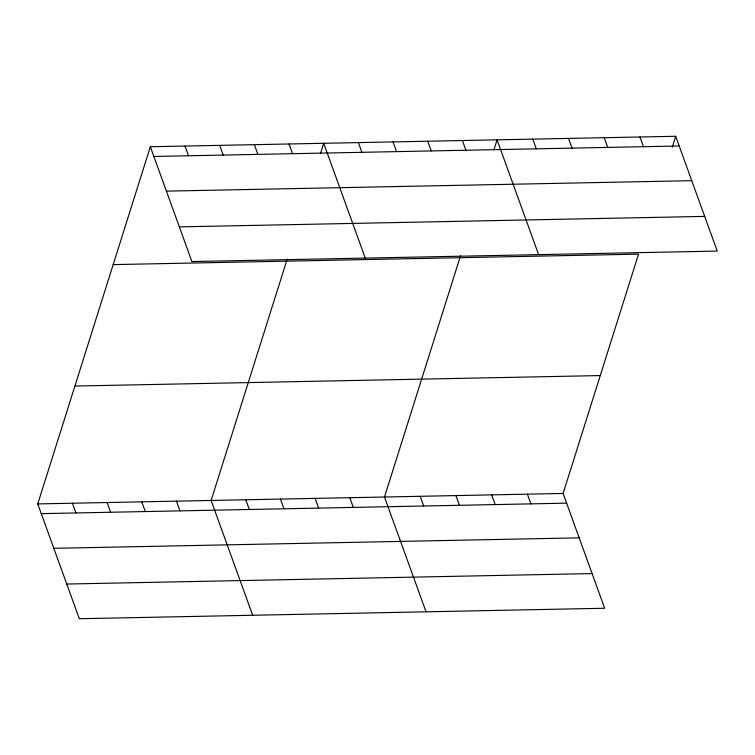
<?xml version="1.0" encoding="UTF-8"?>
<svg xmlns="http://www.w3.org/2000/svg" width="755" height="755" viewBox="0 0 755 755"><rect width="100%" height="100%" fill="white"/><g stroke="black" fill="none" stroke-linecap="round" stroke-linejoin="round"><path stroke-width="1.13" d="M113.184 264.609L638.532 254.142L563.107 493.449L604.661 608.256L79.313 618.722L37.75 503.915L150.339 146.744L675.687 136.278L717.25 251.085L191.893 261.551L150.339 146.744M287.24 258.974L211.117 500.461L252.68 615.268M320.611 153.114L323.706 143.29L365.26 258.097M460.607 255.52L384.484 497.007L426.046 611.814M493.978 149.66L497.073 139.835L538.626 254.643M672.252 147.187L675.687 136.278M153.85 156.464L679.207 145.989M166.411 191.138L691.759 180.671M179.341 226.877L704.698 216.402M74.905 386.05L600.253 375.575M37.75 503.915L563.107 493.449M41.27 513.636L566.618 503.16M53.822 548.309L579.17 537.843M66.761 584.04L592.109 573.573M639.966 136.985L643.486 146.706M604.245 137.703L607.756 147.414M568.515 138.41L572.035 148.131M532.794 139.118L536.314 148.839M462.4 140.524L465.911 150.245M427.726 141.213L431.237 150.934M527.377 494.157L530.897 503.878M393.053 141.912L396.564 151.623M491.656 494.865L495.176 504.585M358.38 142.601L361.89 152.312M455.935 495.582L459.446 505.293M420.205 496.29L423.725 506.01M289.033 143.978L292.544 153.699M254.359 144.667L257.87 154.388M349.81 497.696L353.331 507.417M219.686 145.366L223.197 155.077M315.137 498.385L318.657 508.106M185.013 146.055L188.523 155.766M280.464 499.074L283.984 508.794M245.79 499.772L249.31 509.483M176.444 501.15L179.964 510.871M141.77 501.839L145.29 511.56M107.097 502.537L110.617 512.249M72.423 503.226L75.944 512.938"/></g></svg>
